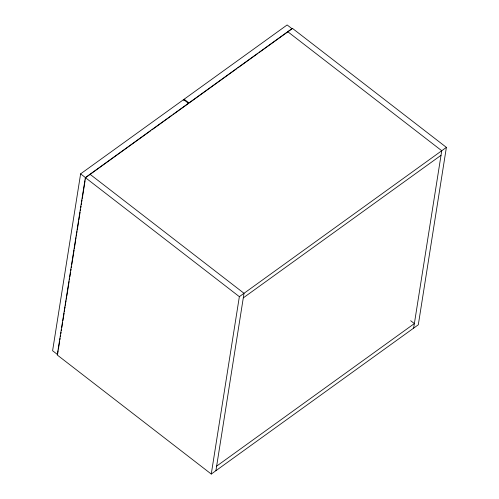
<?xml version="1.0" encoding="UTF-8"?>
<svg xmlns="http://www.w3.org/2000/svg" width="499" height="499" viewBox="0 0 499 499"><rect width="100%" height="100%" fill="white"/><g stroke="black" fill="none" stroke-linecap="round" stroke-linejoin="round"><path stroke-width="0.75" d="M173.403 114.352L188.572 103.418L183.62 99.588L80.613 173.858L52.601 350.735L57.547 354.564L58.158 350.716M85.348 177.613L57.248 355.001L211.258 474.05L418.305 324.774L446.399 147.38L292.389 28.337L85.348 177.613L239.358 296.662L211.258 474.05M58.402 349.181L59.618 341.491M59.861 339.95L60.105 338.416M60.348 336.875L60.591 335.34M60.834 333.8L61.084 332.259M61.327 330.725L61.57 329.184M61.814 327.65L62.662 322.267M62.905 320.726L64.128 313.035M64.371 311.495L64.614 309.96M64.858 308.419L65.101 306.885M65.344 305.344L65.587 303.804M65.831 302.269L66.074 300.729M66.317 299.194L66.56 297.654M66.804 296.119L69.118 281.505M69.361 279.964L69.604 278.43M69.854 276.889L70.584 272.273M70.827 270.739L71.07 269.198M71.313 267.664L71.557 266.123M71.8 264.582L74.114 249.974M74.357 248.433L75.574 240.743M75.817 239.208L76.06 237.667M76.31 236.133L76.553 234.592M76.796 233.052L77.039 231.517M77.283 229.977L78.624 221.519M78.867 219.978L80.083 212.287M80.327 210.753L80.57 209.212M80.813 207.678L81.056 206.137M81.3 204.596L81.543 203.062M81.786 201.521L82.029 199.987M82.273 198.446L85.08 180.757M85.323 179.222L85.566 177.681L150.654 130.75M183.894 100.754L184.137 99.214L287.143 24.95L292.09 28.774L259.231 52.47M215.917 470.694L244.017 293.3L90.001 174.257M413.646 328.13L441.746 150.742L287.73 31.693M151.914 129.84L172.136 115.263M236.482 68.868L189.084 103.043L184.137 99.214M237.749 67.958L257.971 53.381M239.358 296.662L446.399 147.38M243.294 297.866L441.022 155.301M216.641 466.128L414.37 323.57L410.677 320.714M80.613 173.858L85.566 177.681"/></g></svg>
